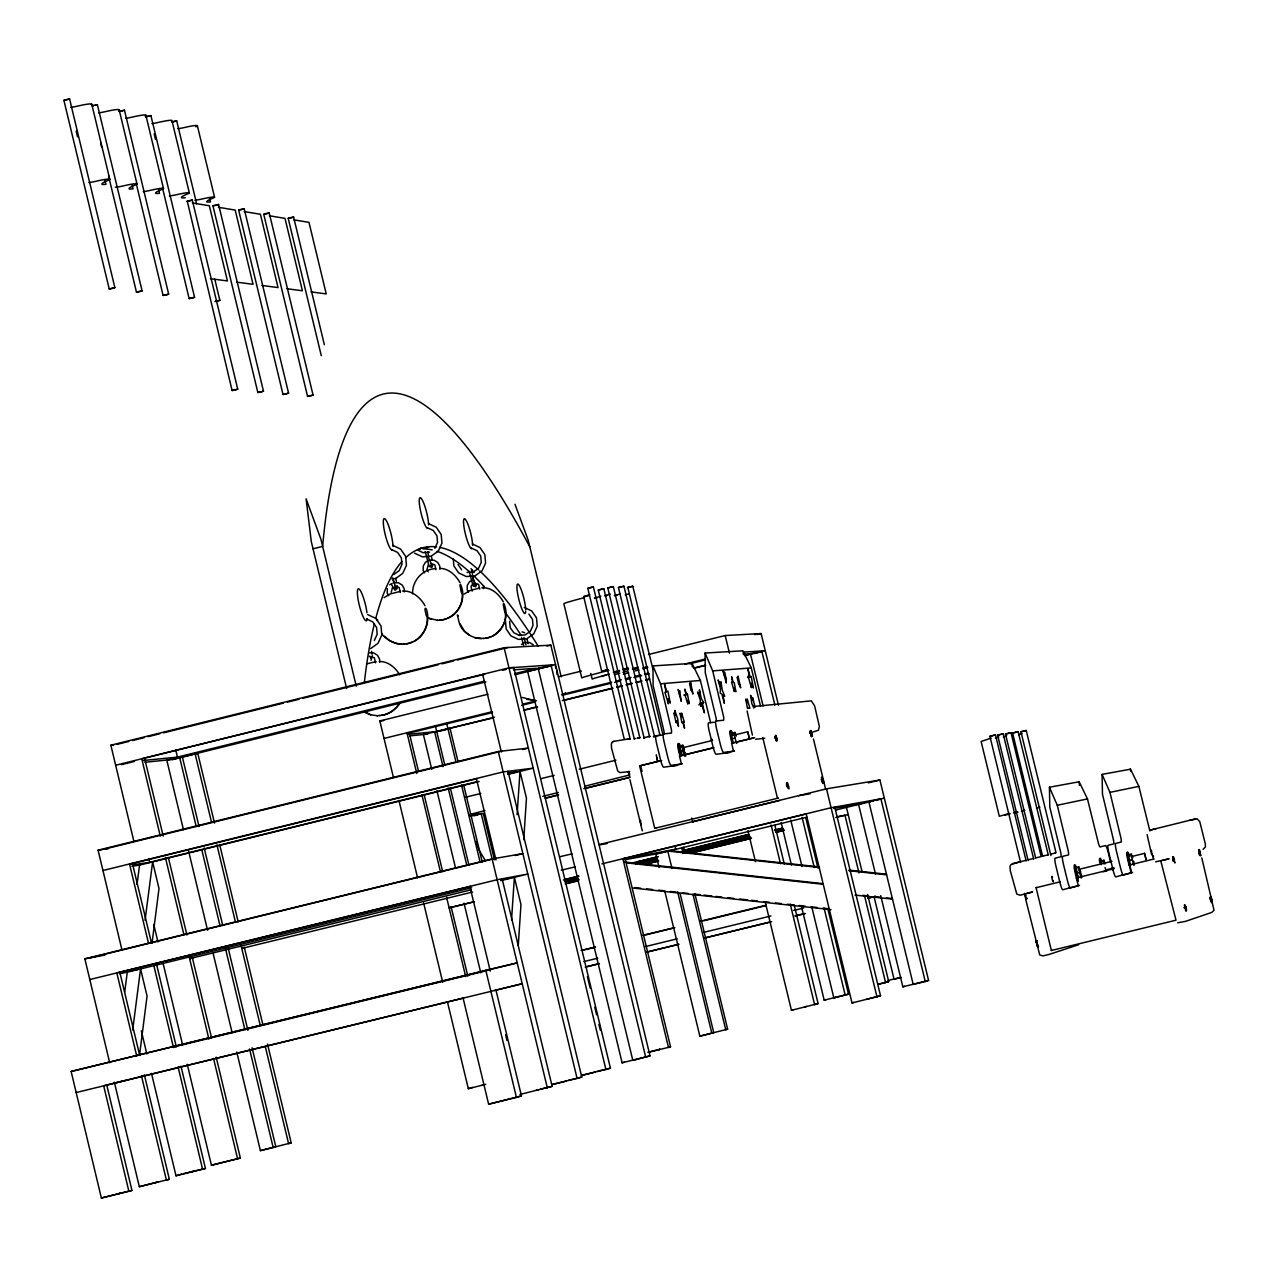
<?xml version="1.0" encoding="UTF-8"?>
<svg xmlns="http://www.w3.org/2000/svg" width="1278" height="1278" viewBox="0 0 1278 1278"><rect width="100%" height="100%" fill="white"/><g stroke="black" fill="none" stroke-linecap="round" stroke-linejoin="round"><path stroke-width="1.5" d="M557.08 674.592L556.713 670.007M375.556 662.835L374.326 657.723L369.342 656.237M379.566 662.276L379.63 659.24L377.473 655.247L373.655 652.882L369.166 652.786M387.346 588.647L387.25 593.088L388.656 595.692M391.18 592.257L392.586 587.305M400.349 592.481L399.135 587.481L394.902 586.027M404.263 591.954L404.327 588.982L402.219 585.084L398.48 582.784L393.448 582.688M435.974 569.716L434.792 564.812L430.638 563.39M439.792 569.189L439.856 566.298L437.795 562.48L434.137 560.227L429.232 560.131M479.745 589.126L478.579 584.334L473.914 582.944L470.975 586.346L472.141 591.155M483.467 588.615L483.531 585.771M523.724 839.694L526.456 798.159L520.002 771.401L517.095 814.709M518.261 945.72L520.961 904.568L514.379 877.315L511.519 920.224M1149.865 830.94L1138.858 786.369L1130.551 769.196L1102.083 774.372L1109.943 792.376L1120.966 838.16A8.259 0.974 76.3 0 1 1121.285 842.042L1115.55 843.48A8.131 0.958 76.3 0 0 1116.541 851.627L1120.407 867.442A8.131 0.958 76.3 0 0 1123.25 875.079L1132.548 872.459M1110.646 862.426L1108.33 852.921A7.844 0.927 76.3 0 0 1105.582 845.541L1099.943 846.963A8.035 0.958 76.3 0 1 1098.473 843.496L1087.482 798.926L1079.159 781.769L1049.43 787.232L1049.797 807.073L1060.804 852.809A8.211 1.006 76.3 0 1 1061.075 856.707L1055.053 858.225A8.131 1.006 76.3 0 0 1055.995 866.372L1059.845 882.171A8.131 1.006 76.3 0 0 1062.737 889.792L1070.229 887.699M412.586 593.887C412.075 580.819 422.459 569.029 435.638 568.646M152.018 943.26L158.999 888.529L152.625 861.883L145.069 920.24M139.653 1054.19L147.066 996.041L140.564 968.916L132.688 1030.036M137.002 884.568L139.558 865.11L479.154 781.465M124.701 991.904L127.289 972.175L471.694 887.779M1200.218 855.557L1199.307 849.503L1200.809 855.653L1198.7 849.662L1198.94 852.043M1174.035 860.717L1173.044 858.113L1173.012 860.429M1172.916 861.084L1173.492 859.104L1173.316 860.174M1144.577 853.369L1146.11 859.647L1144.577 853.369L1131.142 856.643M1080.916 875.063L1079.303 869.264L1111.94 861.324M1076.108 870.494L1076.907 871.5M1037.688 945.496L1037.8 947.11L1037.48 944.714M1037.8 947.11L1036.314 942.509L1037.033 940.848M1036.889 940.672L1037.097 943.148M1026.713 897.38L1026.138 899.185L1026.09 897.523M476.582 584.334L475.736 586.81L473.02 585.851L469.234 571.33M432.779 564.828L431.884 567.352L429.104 566.362L425.223 551.537M760.586 706.351L751.272 667.915L742.933 650.806L705.073 653.026L705.28 672.723L716.127 718.22A8.211 1.262 76.2 0 1 716.351 721.223M786.625 782.887L788.206 787.392M710.648 722.741L700.376 680.471L692.037 663.378L652.946 665.918L653.138 685.599L663.953 731.08A8.163 1.294 76.2 0 1 664.161 734.083M775.155 737.821C776.417 735.808 774.676 741.416 776.113 738.029L775.762 739.978M747.726 731.751L749.243 737.997L747.726 731.751L730.617 735.968M684.736 753.445L683.075 747.662L711.606 740.649M629.207 772.439L629.607 773.829M1102.083 774.372L1102.467 794.213L1113.489 839.981M1049.43 787.232L1057.273 805.252L1068.264 850.988A8.211 1.006 76.3 0 1 1068.552 854.886L1062.561 856.388A8.131 1.006 76.3 0 0 1063.52 864.535L1067.37 880.334A8.131 1.006 76.3 0 0 1070.261 887.97L1079.543 885.366M374.326 640.518L377.17 634.303L376.579 627.466L372.713 621.843L366.578 618.935M434.808 548.374L437.539 542.415L436.964 535.865L433.258 530.498L427.395 527.734M471.582 570.915L472.061 570.036L472.86 578.407L475.991 585.068L474.234 584.765M612.466 742.071L611.331 744.02L611.555 748.173L617.705 770.969L619.862 772.615L629.623 771.561M428.386 564.652L426.98 569.493L428.226 571.793M705.073 653.026L712.693 670.886L723.524 716.399A8.211 1.246 76.2 0 1 723.636 720.201L715.968 721.032A8.083 1.23 76.2 0 0 716.623 729.035L720.441 744.754A8.083 1.23 76.2 0 0 723.572 752.47L733.364 751.192M652.946 665.918L660.518 683.778L671.349 729.259A8.163 1.294 76.2 0 1 671.429 733.061L663.506 733.955A8.083 1.278 76.2 0 0 664.113 741.959L667.915 757.678A8.083 1.278 76.2 0 0 671.094 765.362L680.854 764.052M601.682 676.445L603.919 675.599A52.318 1.422 -13.6 0 1 609.255 674.081M399.471 703.204C395.972 708.587 390.86 712.868 384.646 714.61A11.534 11.342 88.2 0 1 382.426 715.169M399.966 703.172C396.468 708.539 391.34 712.82 385.125 714.578A11.39 11.214 88.2 0 1 382.937 715.121L381.579 715.281M702.469 703.906L703.587 702.517L701.287 698.475L699.417 689.848L699.929 696.079L697.596 691.989L700.248 700.088L700.759 706.335L701.814 704.849L704.434 712.852L702.469 703.906L698.842 704.801M371.035 660.359L372.313 655.71M395.03 587.353L394.455 587.928L396.26 588.263L392.841 579.557M63.9 100.307L69.603 98.981L114.86 287.598L111.905 288.508L109.221 288.972L63.9 100.307L69.603 98.981M93.757 105.77C87.319 106.585 102.096 103.246 95.211 105.435M123.599 110.595L124.477 110.196L168.664 294.132L167.178 294.659L163.105 295.426L136.139 183.121M150.916 115.595L145.436 116.873L150.916 115.595L194.56 297.279L193.106 297.806L189.144 298.589L162.61 188.377M196.652 203.857L176.699 120.867L172.546 122.049M414.232 641.189C422.539 636.3 428.29 626.587 427.14 616.859A4.393 1.326 83.6 0 1 426.421 615.852A4.249 1.294 83.6 0 1 425.67 612.817C423.609 606.699 426.58 606.731 427.315 612.689C429.712 625.549 422.571 639.99 409.232 643.106A11.278 11.103 89.7 0 1 407.059 643.665M493.068 635.741C500.816 631.124 508.021 620.485 504.714 611.443A4.074 1.198 83.6 0 1 504.027 608.52L503.644 606.491A4.138 1.198 68.4 0 1 503.756 603.456C509.986 616.363 502.733 634.303 488.26 637.594A10.671 10.512 89.6 0 1 486.199 638.121M186.572 201.397L192.275 200.071L237.724 389.151L235.487 389.87L232.085 390.525L187.323 201.397M192.275 200.071L187.898 201.301M218.57 204.48L263.476 391.196L260.52 392.058L257.837 392.506L212.947 205.79L218.57 204.48L217.052 205.039M109.221 288.972L114.86 287.598M238.714 210.119L244.21 208.777L288.572 393.161L285.649 394.039L283.013 394.471L238.651 210.071L244.21 208.777M393.72 574.525L399.135 570.675L401.931 564.572L401.356 557.895L397.554 552.4L391.563 549.572M370.604 648.601L377.984 643.345L381.787 635.054L381.004 625.932L375.828 618.44L367.665 614.574M108.534 175.805L136.474 292.215L142.098 290.905L97.384 104.668M312.615 395.285L307.567 396.388L263.731 214.257L265.904 213.538L269.227 212.979L313.062 395.094M269.099 213.075L265.648 214.033M163.105 295.426L168.664 294.132M321.289 355.699L288.205 218.33L289.675 217.803L293.62 217.084L324.372 344.756M293.62 217.084L290.777 217.963M189.144 298.589L194.56 297.279M214.752 279.115L219.848 300.346L215.151 301.592M464.17 594.11L469.809 590.612L479.41 588.088M384.071 597.689L389.966 594.046L400.493 591.331M232.085 390.525L237.724 389.151M257.837 392.506L263.476 391.196M283.013 394.471L288.572 393.161M307.567 396.388L312.998 395.062M427.986 560.834L425.478 562.224L423.258 565.946L423.162 570.308L424.536 572.848M389.614 584.829L392.17 583.407M473.148 579.749L469.457 581.794L467.285 585.436L467.189 589.701L468.531 592.193M613.76 741.352L629.415 738.796M521.44 644.543L523.852 643.201M612.322 742.151L613.919 741.272M1020.659 861.628L1011.026 864.471L1009.971 866.452L1010.291 870.637L1016.809 894.137L1020.163 895.223L1032.592 891.996L1026.362 893.514M1203.061 849.311L1205.378 847.074L1205.362 844.087L1199.786 821.69L1197.23 818.879L1189.562 820.3M607.29 670.151L601.714 671.254L583.663 596.57L589.717 594.685M1042.592 856.228L1012.607 733.061L1015.163 732.39M1043.327 856.004L1048.232 854.806L1018.135 731.703L1015.595 732.358M601.714 671.254L607.801 669.448M624.159 738.764L587.8 588.311L592.193 587.177L593.391 586.985L630.23 739.339M593.391 586.985L587.832 588.327M634.335 739.243L598.28 590.085L601.283 589.254L603.839 588.759L639.895 737.901M603.839 588.759L598.312 590.101M644.112 738.125L607.785 587.944L610.788 587.129L613.328 586.618L649.639 736.799M687.436 694.178L686.526 694.561L684.864 689.114L685.982 694.785L685.072 695.168L687.836 704.098L687.676 700.344L689.305 703.555L687.436 694.178L683.794 695.072M654.464 736.463L618.44 587.545L621.428 586.73L623.936 586.235L659.959 735.138M662.691 733.668L627.833 587.401L632.818 586.267L652.818 668.921M632.818 586.267L627.354 587.576M447.46 618.169C456.917 614.351 463.323 603.711 462.205 593.567M412.554 642.019L409.711 643.09M491.471 636.524L488.707 637.578A10.799 10.639 89.6 0 1 486.63 638.089L485.432 638.217M445.894 618.935L445.143 619.207A11.023 10.863 -89.9 0 1 443.019 619.734L441.773 619.862M366.482 663.889L376.147 661.605M171.699 121.889L176.636 120.819M991.137 738.093L981.121 741.496L999.316 816.275L1009.476 813.447M1003.342 736.943L1006.697 735.808M643.697 737.821L647.051 736.959M649.831 736.352L648.729 736.671M653.473 736.703L657.595 735.649M1018.614 734.69L1021.953 733.572M594.462 598.12L600.852 596.235M1078.616 944.714L1049.142 954.426L1042.912 955.928L1039.717 954.922L1025.723 899.408M1184.45 907.779L1184.818 906.134L1185.521 908.338M1036.873 887.491L1036.091 887.715L1051.379 950.497L1052.145 950.241M995.354 738.077L998.773 736.975M604.973 595.612L610.357 594.062M806.162 813.83L852.027 1002.974L853.848 1002.399M880.718 895.622L902.843 986.808L904.536 986.281M866.292 999.38L880.542 995.786L834.758 807.073M913.211 984.427L925.256 981.504L880.909 798.846L868.88 801.785L913.211 984.427L914.888 983.884M852.027 1002.974L880.542 995.786M925.256 981.504L928.579 980.434L879.919 780.027L826.499 788.83L599.35 844.518M613.168 586.682L607.833 587.96M536.089 1090.39L538.517 1089.639M115.659 765.234L508.979 667.851L555.547 664.672L538.15 668.234L632.818 1060.357L634.99 1059.67M804.789 1006.952L806.53 1006.409M811.818 907.06L833.847 997.926L835.524 997.399M874.04 896.693L894.057 979.22L895.606 978.756M463.131 998.246L488.627 1104.176L516.44 1097.435L521.456 1095.885L495.992 990.21M519.986 1094.463L552.144 1086.332L502.126 878.801M552.176 1084.607L581.794 1077.114L508.037 771.305M581.394 1075.549L610.437 1068.2L513.756 667.531L508.979 667.851M632.818 1060.357L650.023 1055.884L550.834 645.15L504.123 647.722L110.851 745.202L133.791 840.972M794.149 904.792L818.096 1003.597L814.629 1004.684L790.299 904.233M833.847 997.926L848.512 994.14L827.825 908.77M878.242 984.395L888.721 981.632L867.554 894.392M632.386 668.841L638.073 667.212M658.138 1049.845L660.183 1049.222L647.802 1052.225M664.704 890.798L699.849 1036.17L713.747 1032.672L680.04 893.258M670.535 1046.842L668.49 1047.481L622.881 858.72L624.99 858.337L670.535 1046.842L649.384 1052.113M694.897 893.785L727.629 1029.173L725.728 1029.764L692.948 894.217M488.627 1104.176L521.456 1095.885M538.15 668.234L540.45 668.074L527.606 671.254L622.114 1062.801L624.287 1062.13M765.266 902.156L791.449 1010.307L793.207 1009.764M801.258 905.543L824.182 1000.163L825.86 999.636M699.849 1036.17L727.629 1029.173M625.23 594.925L629.207 593.791M613.408 672.052L619.383 670.391M622.817 669.416L628.217 667.915M489.634 969.395L71.137 1071.459L101.361 1198.013L131.953 1190.441L106.777 1085.07M114.333 1082.146L139.334 1186.703L158.792 1181.671L155.836 1182.549M151.491 1073.376L175.997 1175.776L181.748 1174.067M187.243 1064.255L211.429 1165.232L240.36 1158.06L216.19 1057.194M236.765 1052.05L260.392 1150.631L291.192 1142.883L267.501 1044.03M447.38 1001.617L468.323 1088.68L472.588 1087.418M118.199 1193.764L121.266 1192.853M192.163 1171.702L195.023 1170.856M260.392 1150.631L275.808 1146.749L252.085 1047.784M481.95 1085.262L484.058 1084.639M101.361 1198.013L131.953 1190.441M144.366 1074.83L169.351 1179.274L166.412 1180.153L141.395 1075.565M175.997 1175.776L205.454 1168.475L180.965 1066.187M211.429 1165.232L240.36 1158.06M291.192 1142.883L288.588 1143.65L265.313 1046.618M1020.579 862.378L989.891 736.288L992.303 735.681L995.498 734.93L1026.17 861.005M1035.643 857.953L1005.482 734.035L1011.01 732.693L1041.171 856.595L1035.867 857.857M1050.899 855.525L1020.962 731.751L1026.234 730.489L1055.9 852.266M215.311 301.257L219.848 300.346M642.866 667.867L647.531 666.589M1028.135 860.493L997.639 735.185L1000.099 734.546M1033.71 859.135L1003.198 733.828L997.639 735.185M634.351 738.796L635.597 738.476M659.017 735.409L658.314 735.489M1123.202 874.807L1115.726 876.916A8.131 0.958 76.3 0 1 1112.866 869.264L1109.016 853.464A8.131 0.958 76.3 0 1 1108.026 845.317L1113.793 843.863A8.259 0.974 76.3 0 0 1113.489 839.997M1199.227 854.694L1199.036 850.892L1198.7 852.506M1199.036 850.892L1199.547 852.282M1014.652 813.08L1018.039 812.137M1021.426 811.211L1024.812 810.268M1036.474 808.063L1039.861 807.137M620.325 593.807L614.335 595.66L617.386 595.165M608.887 670.295L603.951 671.621A52.957 1.454 -13.6 0 0 583.998 677.02L581.762 677.883L563.822 603.663L566.042 602.737A52.925 1.853 -13.6 0 1 584.589 597.545M619.191 671.557L614.287 672.883M628.536 668.937L623.664 670.247M647.786 667.611L642.946 668.905M1103.106 871.772L1106.876 870.829M1121.541 875.238L1130.886 872.954L1129.704 864.902L1131.621 872.762M1004.891 815.188L1010.083 813.782M1013.55 812.824L1017.016 811.881M1068.935 888.034L1078.281 885.766L1076.364 877.906L1077.897 880.846M1130.519 865.877L1128.602 854.822M1132.835 857.618L1130.982 854.263L1133.634 865.126M1077.897 878.689L1076.012 867.618M1080.821 872.187L1078.36 867.075L1081.012 877.922M1101.141 864.743L1101.253 860.941M1105.406 863.688L1103.569 860.398L1104.192 864.008M634.176 669.368L636.843 668.666M638.169 737.965L639.974 737.486L637.179 738.093M313.03 548.805L322.631 546.409A1119.48 197.435 77 0 1 529.795 546.776M421.005 548.358C414.471 549.987 428.322 546.521 421.788 548.166M430.366 565.259L432.156 565.579L428.913 558.742L427.795 551.665M522.047 631.875L524.683 632.786M117.161 744.339L128.758 741.464M132.624 740.505L144.222 737.63M148.088 736.671L159.686 733.796M163.568 732.837L283.428 703.124M287.31 702.165L298.908 699.29M302.774 698.331L438.114 664.784M441.98 663.825L453.578 660.95M457.444 659.991L507.717 647.531M546.968 646.109L550.834 645.15M1195.617 818.831L1149.593 830.253L1155.871 828.719M160.277 836.1L141.762 758.781L484.681 674.225M121.458 764.659L134.478 761.432M502.494 670.327L506.248 669.384M143.04 760.522L177.466 757.119L484.314 681.174M515.178 673.522L536.409 668.282L513.484 669.832M214.512 823.08L197.77 753.301L195.039 753.557L166.795 760.138L183.473 829.741M144.957 762.247L172.322 759.515L485.864 681.909M514.906 674.736L551.681 665.63M172.338 759.595L197.77 753.301M551.904 665.646L527.606 671.254M393.368 777.184L379.822 720.952L487.972 694.21M558.374 676.781L581.394 671.094M648.489 654.496L725.185 635.533L761.097 633.553L778.43 705.073M754.595 634.639L758.461 633.696M757.231 634.495L761.097 633.553M384.039 738.428L492.094 711.734M522.974 704.098L536.472 700.759M561.569 694.561L611.731 682.164M615.597 681.206L621.38 679.784M625.246 678.826L631.028 677.388M634.894 676.445L640.677 675.008M644.543 674.049L648.393 673.107M685.056 664.049L704.354 659.272M407.394 733.556L492.573 712.517M521.616 705.344L535.163 701.989M562.256 695.296L610.66 683.331M614.526 682.372L620.341 680.934M626.14 679.513L630.022 678.554M633.888 677.596L641.636 675.679M645.502 674.72L649.384 673.762M690.04 663.713L705.52 659.895M493.244 717.885L423.401 734.578L431.788 769.452M743.365 652.147L765.25 650.694L750.426 653.777L763.094 705.983M494.474 717.262L436.741 731.527L407.442 734.419M523.533 710.089L537.095 706.734M562.288 700.504L612.673 688.059M616.539 687.101L622.354 685.679M626.236 684.72L632.051 683.283M635.917 682.324L641.732 680.886M645.614 679.928L649.48 678.969M694.05 667.963L705.68 665.087M744.435 655.518L750.25 654.08M524.108 710.264L537.607 706.926M564.62 700.248L612.849 688.331M616.699 687.388L622.498 685.951M626.348 685.008L632.147 683.57M635.997 682.612L641.78 681.19M645.646 680.231L649.496 679.289M693.874 668.314L705.44 665.455M744.659 655.518L761.384 651.636M440.75 730.92L448.227 729.067M753.972 653.537L761.496 651.684M747.598 677.468L751.224 676.573L753.349 687.979L751.288 683.283L751.368 687.644L748.061 676.03L749.259 676.238L747.934 669.017L750.026 676.366L751.224 676.573M121.905 949.73L98.086 850.19L498.244 751.496L528.341 748.093M104.492 849.087L501.919 751.081M699.977 703.411L703.587 702.517M522.526 749.515L526.408 748.557M102.959 870.51L503.181 771.912L533.182 768.158L508.101 774.324M130.787 863.944L476.758 778.717M132.561 864.839L149.766 862.315L476.966 781.721M507.941 774.085L517.622 771.704L507.861 772.934M465.352 797.264L480.8 793.462M540.626 778.733L554.141 775.411M579.238 769.228L615.9 760.202M680.966 755.234L678.953 746.208L683.027 745.33L684.241 748.876M733.077 742.406L731.048 733.38L735.106 732.502L736.304 736.064M679.752 751.672L682.835 750.905L682.021 745.441L683.027 745.33M731.879 738.844L734.962 738.077L734.131 732.614L735.106 732.502M655.758 828.144L654.735 828.32L639.639 765.889L660.694 760.698M681.414 763.877L679.513 756.081L713.044 747.822M724.243 753.349L734.483 750.937L733.508 751.065L731.623 743.253L754.643 737.598M639.639 765.889L661.716 760.57M714.035 747.71L679.513 756.081M753.685 737.949L731.623 743.253M629.543 776.976L628.856 771.433M628.632 774.308L628.936 772.599M776.944 737.949C778.046 747.231 775.059 728.748 775.986 738.077M469.282 814.613L484.921 810.556M542.831 796.322L558.278 792.52M585.212 786.098L629.703 774.947M810.204 733.524L810.571 731.943L810.923 733.364M672.164 766.161L682.42 763.749M470.112 816.354L481.199 813.623L547.319 1087.834M545.099 798.111L558.63 794.788M583.758 788.606L630.15 777.2M812.425 732.198L818.447 730.233L819.358 726.335L814.597 705.807L811.322 700.855L755.889 706.287M474.218 815.747L478.084 814.789M545.866 798.127L557.496 795.267M584.605 788.606L629.143 777.647M810.731 735.729L811.115 734.131M125.084 1080.517L103.694 1085.837L128.902 1191.352M868.241 898.13L875.59 896.309L867.874 898.194M1033.662 858.433L1028.311 859.743M1026.042 860.318L1020.052 861.787M786.401 784.181L787.376 785.491M786.417 785.698L787.791 786.242M640.15 821.978L640.454 820.252L641.061 824.645M787.392 787.52C785.698 772.839 791.561 796.961 787.567 785.81M109.7 1062.785L84.859 958.835L492.142 858.928L522.878 853.608L515.13 855.493M89.428 957.989L495.88 858.273M821.706 780.363L821.914 778.606L822.153 781.721M821.914 778.606L821.259 779.979L822.105 778.973M822.249 781.96L823 783.43L822.121 777.168L823.607 783.27L823.32 780.155M654.735 828.32L778.414 798.063L777.471 798.223L762.774 737.598M691.717 818L692.644 821.818L779.676 800.475M560.052 856.659L571.985 853.88M868.337 782.855L879.919 780.027M89.795 979.539L497.158 879.711L527.798 874.04L500.704 880.67M136.762 1056.187L116.825 972.909L470.528 886.389M471.406 889.76L189.639 958.66L192.451 958.101M472.636 892.012L241.766 948.436L244.449 947.925M561.266 870.174L575.132 866.915M601.906 863.864L831.083 807.728L884.344 798.223M624.607 858.417L806.514 813.862M661.605 852.777L806.897 817.185M835.684 810.028L873.257 800.939M876.596 800.124L880.638 799.133M474.266 901.677L449.121 907.827L474.457 901.741M565.148 879.424L578.694 876.101M630.901 863.321L657.978 856.691M683.107 850.541L748.86 834.438L684.992 850.19M563.31 879.983L578.758 876.197M636.716 862.011L657.962 856.803M564.477 881.548L577.976 878.242M635.869 864.072L657.084 858.88M684.097 852.266L749.707 836.211L685.951 851.915M774.787 830.061L782.503 828.176M566.442 881.165L578.007 878.337M637.754 863.72L657.036 858.992M774.596 830.205L782.312 828.32M566.218 882.475L577.848 879.615M639.863 864.439L657.307 860.174M686.366 853.065L750.314 837.409M775.506 831.243L783.254 829.342M565.499 882.747L579.014 879.44M642.706 863.848L658.154 860.062M690.951 852.027L750.793 837.378M775.874 831.243L783.606 829.358M565.148 883.849L578.678 880.542M644.352 864.455L657.866 861.148M690.711 853.113L750.601 838.448M775.714 832.298L783.43 830.412M835.796 817.489L844.982 815.252L858.992 872.954M565.898 883.753L577.496 880.909M647.115 863.88L658.713 861.037M691.59 852.985L751.528 838.32M776.673 832.17L784.404 830.269M1051.267 854.039C1047.129 855.046 1059.127 852.122 1054.989 853.129M1048.232 854.806L1047.64 854.95M122.337 110.962L118.934 111.49L124.413 110.148M490.145 969.81L173.345 1047.081L176.236 1046.41M581.091 950.321L595.5 947.014M642.818 935.272L674.816 927.652L645.709 934.921M700.679 921.15L766.273 905.159M582.768 950.289L595.42 947.19M703.747 920.767L766.209 905.543M583.822 961.599L597.721 958.196M645.55 946.551L677.244 938.819M703.411 932.429L770.938 915.975M793.638 910.447L803.718 907.987M585.963 966.903L599.478 963.596L585.18 967.142M646.604 952.11L678.634 944.314M704.529 937.988L770.203 921.981M795.299 915.863L804.964 913.514M646.908 952.094L678.842 944.314M704.002 938.196L771.72 921.694M794.932 916.022L805.044 913.562M1012.495 863.656L1018.742 862.139M114.557 1083.073L463.531 998.038M494.474 990.498L522.223 983.725L76.169 1092.546M1100.518 861.132L1104.288 860.206M1075.261 867.826L1079.127 866.867M1127.867 855.014L1131.701 854.071M1076.204 873.353L1079.303 872.602M1128.825 860.541L1131.941 859.79M1106.476 869.743L1114.16 867.874M1036.091 887.715L1060.069 881.852M1076.364 877.906L1113.985 868.752M1128.969 865.11L1154.162 858.976M1162.836 860.318L1169.082 858.8L1155.631 861.819M1024.652 894.584L1025.595 896.006L1024.509 893.386M1172.996 858.353L1173.396 859.759M1199.115 852.825L1200.393 852.49M1172.805 859.679L1173.044 858.113M1174.482 859.759L1173.076 860.014L1172.741 856.867L1174.897 863.001L1173.364 856.723L1173.779 859.966M1172.693 860.334L1173.635 860.286M1024.972 896.166L1025.835 898.833L1026.857 898.562M1209.899 897.955L1210.745 899.057M1036.17 941.311L1037.193 941.039M1210.394 898.913C1209.339 891.085 1214.324 907.987 1210.969 901.214M1036.314 942.509L1036.266 940.832M1210.601 900.239L1210.729 900.926M1210.649 901.517L1210.857 899.744M1186.192 907.747C1183.188 898.642 1187.757 917.332 1186.192 907.747L1184.45 904.856L1184.882 908.115M888.082 980.466L900.75 977.398M894.057 979.22L901.325 977.462M877.714 984.3L888.721 981.632M1037.065 945.64L1038.375 945.273M1037.496 946.742L1038.503 946.471M824.182 1000.163L848.512 994.14M468.323 1088.68L485.768 1084.335M791.449 1010.307L818.096 1003.597M1051.379 950.497L1176.016 920.192L1160.903 861.372M902.843 986.808L928.579 980.434M622.114 1062.801L650.023 1055.884M581.809 1075.293L594.989 1072.098M597.257 1071.395L610.437 1068.2M183.649 1173.603L205.454 1168.475M552.639 1084.335L566.042 1081.092M568.406 1080.357L581.794 1077.114M540.227 1089.223L552.144 1086.332M139.334 1186.703L169.351 1179.274M992.351 735.729L989.907 736.304M993.038 735.489L995.482 734.93M1000.834 734.371L1003.198 733.828M1007.895 733.476L1005.482 734.035M1008.582 733.237L1011.01 732.693M1023.167 731.272L1020.787 731.815M1023.854 731.032L1026.234 730.473M627.178 739.227L629.958 738.62M71.137 1071.459L517.207 962.909L485.816 970.29L516.44 1097.435M647.85 736.767L649.799 736.336M426.948 547.479C433.178 546.169 419.775 549.157 426.005 547.863M644.975 737.582L643.729 737.837M654.735 736.447L653.505 736.719M215.631 205.407L212.947 205.79M627.003 668.793L622.945 669.672M637.514 667.915L633.489 668.793M643.904 667.995L646.301 667.467M586.794 596.075L589.254 595.548M1057.273 805.252L1087.482 798.926M613.536 672.308L619.654 670.998M1109.943 792.376L1138.858 786.369M605.117 595.931L606.762 595.612M597.257 597.8L594.542 598.296M120.036 972.941L137.641 969.491M119.781 973.644L127.289 972.175M84.859 958.835L104.956 955.081M624.479 858.784L675.727 849.199L674.88 845.732M625.07 859.727L659.767 853.225M837.09 816.706L848.209 814.645M500.832 879.839L511.951 877.778M1018.135 731.703L1012.607 733.061M868.88 801.785L870.606 801.482M833.623 808.495L864.599 802.951M860.318 804.118L858.576 804.421L875.542 874.28M599.334 844.918L607.066 843.56M692.644 821.818L693.619 821.642M289.451 218.25L288.205 218.33M798.478 795.699L810.14 793.75M264.993 214.161L263.795 214.305M585.132 596.411L583.663 596.57M786.753 785.635L787.599 785.459M131.858 866.244L139.558 865.11M469.441 815.348L483.244 813.319L494.426 859.743M406.244 643.761L407.554 643.633A11.151 10.975 89.7 0 0 409.711 643.106M98.086 850.19L102.559 849.566M104.461 849.311L108.247 848.784M194.911 200.342L201.013 199.24A15.624 1.278 -13.4 0 1 209.528 197.467A14.937 1.23 -13.4 0 1 212.899 198.202A51.088 4.169 -13.4 0 0 206.796 201.924A20.176 1.645 -13.4 0 0 210.455 201.908L209.528 198.058M169.383 196.045L175.565 194.943A15.815 1.31 -13.3 0 1 184.192 193.138A15.112 1.246 -13.3 0 1 187.658 193.905A51.711 4.281 -13.4 0 0 181.556 197.675A20.432 1.693 -13.4 0 0 185.278 197.675M677.388 765.346L663.665 767.199A8.083 1.278 76.2 0 1 660.47 759.515L656.668 743.796A8.083 1.278 76.2 0 1 656.061 735.793L662.435 735.058M729.882 752.486L716.127 754.292A8.083 1.246 76.2 0 1 712.98 746.592L709.178 730.872A8.083 1.246 76.2 0 1 708.523 722.869L714.29 722.23M811.45 735.553L810.987 734.147M618.472 587.56L623.936 586.235M809.853 732.118L810.316 733.524M810.571 731.943L810.811 733.38M764.755 738.317L755.633 739.211M678.953 746.208L679.96 746.08M439.6 620.118L442.22 619.846M404.008 644.032L406.755 643.745M483.308 638.473L485.848 638.201M379.294 715.552L382.106 715.233M731.048 733.38L732.022 733.268M437.348 620.373L440.015 620.102M404.535 644C396.947 645.007 389.327 641.62 383.975 636.316M483.691 638.457L474.809 637.738M376.994 715.808L379.838 715.504M535.019 700.104L526.696 699.37M748.365 708.204L747.438 708.316L745.729 699.13L747.31 702.565L747.215 698.938L749.882 708.22L748.956 708.204M409.807 735.872L427.651 734.083M447.987 728.811L450.096 728.604L458.003 761.48M429.504 552.144L423.066 552.719L417.507 549.955M391.995 578.902L395.509 578.583L402.714 573.439L406.436 565.323L405.669 556.409L400.605 549.077L392.618 545.307M467.093 572.496L473.403 571.921L478.595 568.231L481.263 562.4L480.72 555.994L477.077 550.738L471.326 548.022M110.851 745.202L113.774 744.946M379.822 720.952L383.688 720.6M519.108 635.422L525.306 634.862L530.386 631.252L533.006 625.533L532.463 619.271L528.9 614.111M660.518 683.778L700.376 680.471M712.693 670.886L751.272 667.915M744.387 654.128L752.183 653.601M525.05 642.546L529.715 642.594L533.245 644.767M1177.645 922.812L1185.553 921.342L1211.8 912.412L1214.036 910.24L1201.799 857.889M439.712 568.454C448.642 568.183 455.879 575.419 460.032 582.64M481.854 587.752C491.167 587.097 499.011 594.126 503.276 601.762M402.554 591.059C412.299 590.372 420.51 597.689 424.967 605.692M379.47 661.525C388.097 661.221 395.509 667.755 399.694 674.752M819.39 866.915L669.736 850.669L655.79 853.976L659.081 867.538M848.927 870.126L886.341 874.2M819.565 867.522L667.771 851.036L671.988 868.481M849.135 870.733L886.597 874.807M624.622 862.043L822.792 883.609M626.492 862.874L822.92 884.248M862.698 895.303L868.609 895.942M874.519 896.581L880.43 897.22M886.341 897.875L892.236 898.514M855.046 895.079L892.507 899.153M634.655 887.571L640.597 888.21M646.54 888.865L652.483 889.504M658.426 890.159L664.384 890.814M670.327 891.453L676.27 892.108M682.212 892.763L688.155 893.402M694.114 894.057L700.056 894.696M704.018 895.127L711.942 896.006M715.904 896.437L721.862 897.076M727.805 897.731L733.748 898.386M739.69 899.025L747.63 899.888M751.592 900.319L757.534 900.974M763.477 901.629L769.42 902.268M775.379 902.923L781.321 903.578M787.264 904.217L793.207 904.872M799.165 905.511L805.108 906.166M811.051 906.821L816.993 907.46M822.936 908.115L828.895 908.77M632.562 887.986L831.019 909.648M210.487 278.716L227.436 280.936L209.352 205.774L192.275 202.93M236.526 282.134L253.06 284.291L235.2 210.087L218.538 207.308M261.926 285.457L278.045 287.582L260.408 214.273L244.146 211.573M286.895 288.732L302.423 290.777L284.994 218.378L269.338 215.758M311.065 291.911L326.225 293.908L308.988 222.372L293.7 219.816M437.811 620.357L427.97 618.041M481.534 638.696C472.269 638.249 462.812 632.866 459.601 623.856M402.235 644.256L395.685 643.233L389.614 640.518L384.438 636.3M533.277 700.296L522.414 697.453M377.489 715.76L370.285 714.753L364.086 711.958M428.434 618.025L431.405 619.351M364.597 711.926L370.796 714.706M472.333 543.949L479.985 547.559L484.841 554.572L485.576 563.119L482.014 570.883L475.096 575.819L466.39 576.57L458.738 572.959L453.882 565.946L453.291 559.109M428.418 523.565L436.245 527.255L441.182 534.428L441.948 543.15L438.306 551.09L431.245 556.122L422.651 556.889L414.535 553.198M524.236 607.433L531.744 610.98L536.504 617.865L537.223 626.236L533.741 633.84L526.951 638.665L518.421 639.415L510.912 635.869L506.168 628.984L505.433 620.629M519.395 635.406L513.772 632.738L510.194 627.594L509.65 621.316M136.474 292.215L142.098 290.905M470.991 568.646L474.074 572.56M370.508 657.93L371.387 658.505L370.269 657.02M469.441 635.118L464.473 631.076L460 623.824M656.221 754.755L657.371 760.602L657.132 757.423M462.173 593.551L461.454 592.497A4.154 1.246 83.6 0 1 460.751 589.509L460.368 587.433A4.233 1.23 68.3 0 1 460.495 584.334C466.901 597.481 459.457 615.932 444.664 619.223A10.895 10.735 -89.9 0 1 442.571 619.75M753.828 705.791L755.09 707.165L752.614 697.58L752.343 699.929L750.585 695.328L751.879 703.795L753.86 708.044M680.359 748.812L681.509 754.659L681.573 753.046M1026.761 899.041L1026.026 897.571M1079.303 869.264L1080.437 872.299M691.733 663.138L692.468 666.988M1200.058 855.605L1199.323 853.576M381.627 633.489L383.592 636.22M458.019 564.525L461.646 569.78M1078.904 781.545L1079.511 785.363M1130.295 768.973L1130.742 771.241M478.467 849.007L485.48 860.877M458.275 615.9L457.348 614.99L459.377 623.424M822.121 779.852L822.217 780.523M822.76 781.577L822.409 781.769M1211.209 900.095L1210.522 897.795M680.551 754.419L679.64 751.752M775.426 735.425L776.321 738.109M776.433 739.627L776.88 740.745M775.81 739.786L776.257 740.905M810.939 735.329L811.69 736.815L811.482 734.099M556.345 668.745L555.355 666.365M391.499 584.557L394.982 590.308L397.154 588.439L397.138 585.58M1052.529 877.427C1050.324 872.443 1053.647 886.053 1053.296 880.558M1077.003 874.807L1077.721 876.293L1077.673 874.631M1076.811 876.069L1075.948 873.401M1185.297 909.68L1185.984 911.15L1185.904 909.473M1153.155 855.589L1153.555 856.675M514.97 504.251L528.245 540.338L561.234 676.909M752.407 735.09L747.087 710.951M682.835 750.905L684.641 756.241M734.962 738.077L736.751 743.429M1105.055 867.554L1106.157 871.037M525.913 644.831L523.996 637.466M523.708 645.885L521.568 637.674M683.89 749.164L684.337 750.713M775.698 737.901C774.388 732.789 777.375 743.317 775.922 738.652M775.283 737.422L775.794 739.051M811.195 732.949L810.22 730.712L810.348 733.045M822.712 780.299L821.514 777.312L821.738 780.043M1025.339 894.392L1025.771 895.942M1211.832 899.329L1210.745 896.373L1211.161 899.552M395.621 578.343L396.436 581.33M392.809 577.784L393.896 581.825M642.307 830.86L629.926 779.708M1199.499 853.129L1199.85 854.551M1184.722 906.166L1185.073 907.62M1151.67 854.758L1147.101 834.598M846.419 807.233L862.187 872.235M864.599 896.038L885.59 982.606M826.499 788.83L876.98 996.92M813.431 738.94L825.428 788.35M805.715 817.601L817.952 868.034M761.752 650.981L774.883 705.121M802.073 817.281L814.262 867.554M824.102 908.163L845.205 995.179M787.567 786.274L787.919 787.727L786.913 784.053M790.731 820.061L801.977 866.452M781.114 822.441L791.433 864.998M774.899 825.348L784.293 864.088M725.185 635.533L729.45 653.074M771.113 825.045L780.475 863.672M747.965 830.716L755.442 861.612M685.072 853.177L683.666 847.378L681.701 847.729L683.107 853.544M677.612 891.74L711.83 1033.263M640.677 765.746L642.035 771.417M590.819 673.426L592.193 679.097L594.43 678.251A52.622 1.422 -13.6 0 1 606.491 674.912M565.323 692.596L565.755 694.353M551.026 665.039L645.725 1057.225M587.401 976.648L590.164 988.102M594.781 1007.192L596.618 1014.828M598.919 1024.365L600.309 1030.1M504.123 647.722L605.932 1069.606M482.637 674.369L501.359 751.975M498.244 751.496L577.129 1078.568M476.374 778.51L496.008 859.998M463.594 784.676L482.237 862.011M476.167 841.515L477.573 847.33M446.597 723.06L455.911 761.72M461.502 784.948L480.161 862.362M435.367 725.824L444.68 764.484M450.271 787.711L468.93 865.126M434.632 731.799L443.035 766.672M448.163 787.983L466.837 865.494M469.873 886.405L490.289 971.168M505.593 1034.733L506.999 1040.516M436.932 790.762L455.591 868.241M463.994 903.115L480.784 972.862M418.497 771.273L409.184 732.614L406.979 732.821L416.772 773.462M424.088 794.469L442.699 871.788M451.07 906.581L467.828 976.168M421.9 794.756L440.543 872.171M446.597 897.316L465.703 976.664M398.944 800.411L417.571 877.794M423.625 902.955L442.715 982.271M356.258 686.158L320.906 539.204L306.097 498.835L311.305 541.6L346.657 688.538M197.387 125.787L214.576 197.275M189.352 192.962L171.955 120.611A15.112 1.358 -13.3 0 0 166.779 120.707A15.799 1.422 -13.3 0 0 158.153 122.48A9.473 0.863 -13.3 0 1 151.97 123.551M154.159 133.791L155.533 139.526M145.884 115.292L163.488 188.537M158.568 189.479L159.478 193.329A20.688 1.725 -13.3 0 1 155.692 193.329A52.366 4.377 -13.4 0 1 161.795 189.495A15.304 1.278 -13.3 0 0 158.232 188.713A16.007 1.342 -13.3 0 0 149.494 190.55A9.601 0.815 -13.3 0 1 143.232 191.652M119.173 109.828L136.986 184M132.129 185.086L133.04 188.872A20.943 1.773 -13.3 0 1 129.174 188.872A53.037 4.489 -13.3 0 1 135.292 184.975A15.496 1.31 -13.3 0 0 131.634 184.176A16.215 1.374 -13.3 0 0 122.768 186.029A9.713 0.831 -13.3 0 1 115.292 187.211M91.776 104.253L109.796 179.351M100.611 142.832L101.537 146.698M105.02 180.47L105.93 184.304A21.215 1.821 -13.3 0 1 101.984 184.304A53.708 4.601 -13.3 0 1 108.103 180.342A15.703 1.342 -13.3 0 0 104.349 179.527A16.422 1.406 -13.3 0 0 95.371 181.396A9.841 0.847 -13.3 0 1 88.917 182.53M76.169 131.107L77.559 136.906M219.624 844.391L238.203 921.917M244.258 947.11L262.853 1024.652M195.039 753.557L211.333 821.498M216.909 844.774L235.535 922.412M240.887 944.73L260.201 1025.275M182.307 756.72L199.048 826.578M204.176 847.921L222.771 925.544M228.363 948.819L247.9 1030.324M179.543 756.991L196.237 826.594M201.796 849.79L219.88 925.192M225.439 948.404L244.897 1029.605M249.545 1048.934L273.173 1147.532M175.677 749.691L177.466 757.119M188.585 851.004L207.579 930.256M213.138 953.452L232.133 1032.72M144.638 758.493L163.217 836.084M168.329 857.41L186.923 935.001M192.499 958.276L211.541 1037.8M165.373 857.346L183.888 934.665M188.984 955.928L208.905 1039.046M213.522 1058.376L237.612 1158.874M148.839 858.496L149.766 862.315M153.775 924.457L157.961 941.934M163.073 963.292L182.594 1044.845M151.395 942.669L132.449 863.529L129.509 863.96L148.488 943.196M156.475 963.9L176.348 1046.89M153.568 964.459L173.473 1047.577M178.089 1066.89L202.611 1169.338M141.331 1030.867L146.874 1054.062M119.844 972.318L139.733 1055.484M527.159 639.399L528.054 643.633M472.956 577.273L473.787 581.139M431.517 556.952L432.14 559.876M786.625 784.388L786.944 785.97M775.059 736.655L775.363 738.221M1210.074 898.306L1210.298 899.568M1133.714 861.244L1134.353 864.918M1081.14 874.04L1081.763 877.714M371.594 651.349L372.074 654.256M685.104 752.47L685.647 756.113M743.205 652.85L743.365 654.416M628.233 771.577L628.313 772.743M376.946 620.485L376.978 619.495A4.313 1.342 83.2 0 1 377.729 620.006M70.849 107.272A9.841 0.927 -13.3 0 0 77.319 106.17A16.422 1.534 -13.3 0 1 86.297 104.333A15.687 1.47 -13.3 0 1 91.297 104.684M125.595 118.263A9.601 0.879 -13.3 0 0 131.874 117.177A16.007 1.454 -13.3 0 1 140.628 115.387A15.304 1.39 -13.3 0 1 145.42 115.723M177.706 128.711A9.361 0.831 -13.3 0 0 183.792 127.656A15.608 1.39 -13.3 0 1 192.307 125.899A14.921 1.326 -13.3 0 1 195.726 126.778M98.566 112.831A9.713 0.895 -13.3 0 0 104.94 111.745A16.215 1.502 -13.3 0 1 113.806 109.924A15.496 1.438 -13.3 0 1 118.694 110.275M614.526 674.688A51.999 1.39 -13.6 0 1 619.83 673.171M622.993 672.308A51.999 1.39 -13.6 0 1 626.46 671.381M623.392 674.193A51.695 1.374 -13.6 0 1 628.68 672.691M635.278 670.902A51.695 1.374 -13.6 0 1 639 669.928M679.992 755.889A8.339 1.31 76.2 0 1 677.787 744.754A8.339 1.31 76.2 0 1 680.295 747.502M680.599 755.745A8.339 1.31 76.2 0 1 678.41 744.611A8.339 1.31 76.2 0 1 680.918 747.342M732.118 743.061A8.339 1.262 76.2 0 1 729.946 733.252A8.339 1.262 76.2 0 1 731.16 731.783M732.725 742.917A8.339 1.262 76.2 0 1 730.505 731.783A8.339 1.262 76.2 0 1 732.965 734.53M711.255 740.681A8.163 1.262 76.2 0 1 712.517 740.521M711.862 740.521A8.163 1.262 76.2 0 1 712.229 739.387M1153.267 858.177A8.211 0.943 76.3 0 1 1152.516 855.589M1152.165 854.215A8.211 0.943 76.3 0 1 1151.318 850.19M1099.783 862.73A8.211 0.974 76.3 0 1 1100.358 859.471M1100.39 862.586A8.211 0.974 76.3 0 1 1102.035 862.155M1112.036 868.129A7.844 0.927 76.3 0 1 1112.483 870.11M1078.328 881.453A8.387 1.022 76.3 0 1 1075.709 874.983A8.387 1.022 76.3 0 1 1074.127 865.733A8.387 1.022 76.3 0 1 1076.204 869.008M1078.185 880.35A8.387 1.022 76.3 0 1 1074.846 867.586A8.387 1.022 76.3 0 1 1076.827 868.848M1130.183 867.698A8.387 0.974 76.3 0 1 1126.861 854.918A8.387 0.974 76.3 0 1 1128.762 856.212M1129.736 864.647A8.387 0.974 76.3 0 1 1127.356 853.416A8.387 0.974 76.3 0 1 1129.385 856.052M364.39 682.148A1122.1 197.387 77.1 0 1 374.406 623.696M375.748 618.424A1122.1 197.387 77.1 0 1 402.011 561.473M405.717 557.671A1122.1 197.387 77.1 0 1 436.597 546.888M439.696 547.383A1122.1 197.387 77.1 0 1 478.563 569.86M479.761 570.962A1122.1 197.387 77.1 0 1 538.182 646.093M422.938 548.869A1121.972 198.394 77.1 0 1 432.236 549.955M437.044 551.313A1121.972 198.394 77.1 0 1 469.681 572.065M474.537 576.618A1121.972 198.394 77.1 0 1 484.426 586.89M505.257 612.481A1121.972 198.394 77.1 0 1 521.408 635.645M367.249 618.648A16.534 3.051 76 0 1 359.949 607.705A16.534 3.051 76 0 1 359.07 588.982A16.534 3.051 76 0 1 366.962 612.753M391.915 549.939A16.151 2.907 76 0 1 384.167 529.747A16.151 2.907 76 0 1 386.611 521.152A16.151 2.907 76 0 1 392.953 546.297M525.705 611.443A15.16 2.556 76.1 0 1 518.916 599.67A15.16 2.556 76.1 0 1 519.092 585.196A15.16 2.556 76.1 0 1 525.721 609.973M427.635 528.437A15.799 2.78 76 0 1 420.111 508.644A15.799 2.78 76 0 1 422.427 500.289A15.799 2.78 76 0 1 428.609 524.875M471.71 548.773A15.464 2.668 76 0 1 464.409 529.427A15.464 2.668 76 0 1 466.566 521.216A15.464 2.668 76 0 1 472.636 545.291M734.259 688.075L734.259 691.478L731.591 682.117L732.614 682.324L731.623 676.797L733.221 682.436L734.259 682.66L735.872 691.717L734.259 688.075M724.322 675.695L726.335 682.963L725.584 678.666L726.447 679.177L724.434 671.94L724.37 674.225L723.044 671.078L724.322 675.695M720.488 688.73L720.217 693.107L721.974 694.258L724.37 703.347L723.044 695.04L724.77 696.286L722.262 690.12L720.92 681.733L720.648 686.142L718.14 679.96L720.488 688.73M679.305 693.922L681.238 701.303L679.608 690.583L679.417 692.692L678.139 689.497L679.305 693.922M812.425 736.224L810.827 730.553L812.425 736.224M676.701 721.175L676.11 722.773L673.905 712.98L675.343 715.201L674.848 710.408L677.707 718.843L678.49 726.431L676.701 721.175M739.323 683.826L738.828 684.688L737.182 677.34L738.333 679.337L738.029 676.062L740.649 687.868L739.323 683.826M691.654 689.864L691.063 690.503L689.577 683.299L690.727 685.455L690.519 682.276L692.964 694.066L691.654 689.864M666.046 691.861L664.911 692.277L668.394 703.811L668.17 698.842L670.263 703.108L667.899 691.174L666.765 691.59L664.56 684.305L666.046 691.861M1185.329 907.54L1184.291 907.827L1185.329 907.54M682.819 722.453L681.877 722.661L680.04 713.204L681.717 716.702L681.621 713.092L684.385 722.23L683.395 722.326L684.545 728.236L682.819 722.453"/></g></svg>
